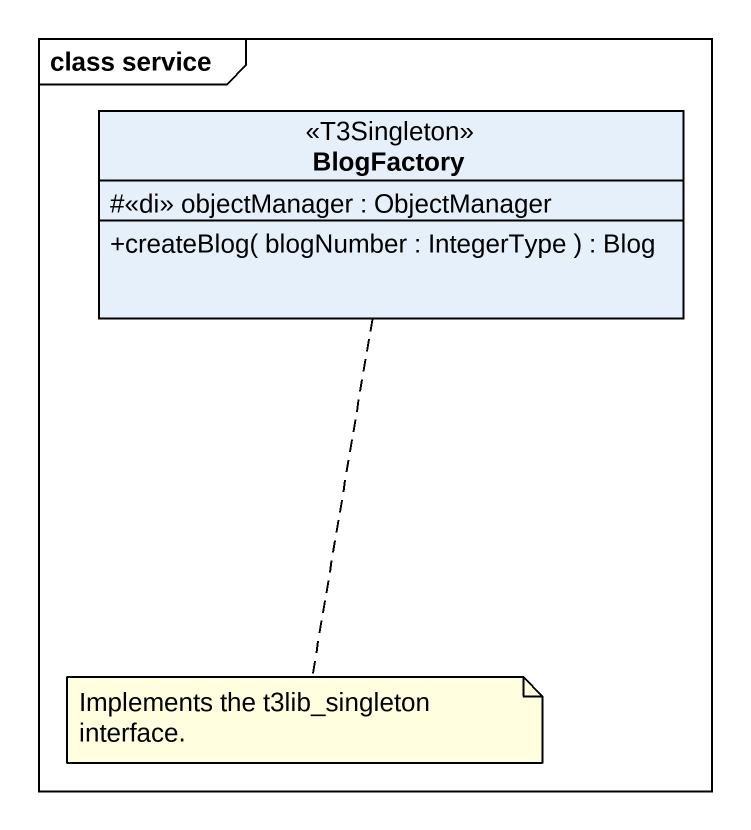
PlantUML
@startuml
mainframe class service
hide circle
hide empty members
skinparam classAttributeIconSize 0
class BlogFactory <<T3Singleton>> {
  #<<di>> objectManager : ObjectManager
  +createBlog( blogNumber : IntegerType ) : Blog
}
note bottom of BlogFactory : Implements the t3lib_singleton interface.
@enduml
